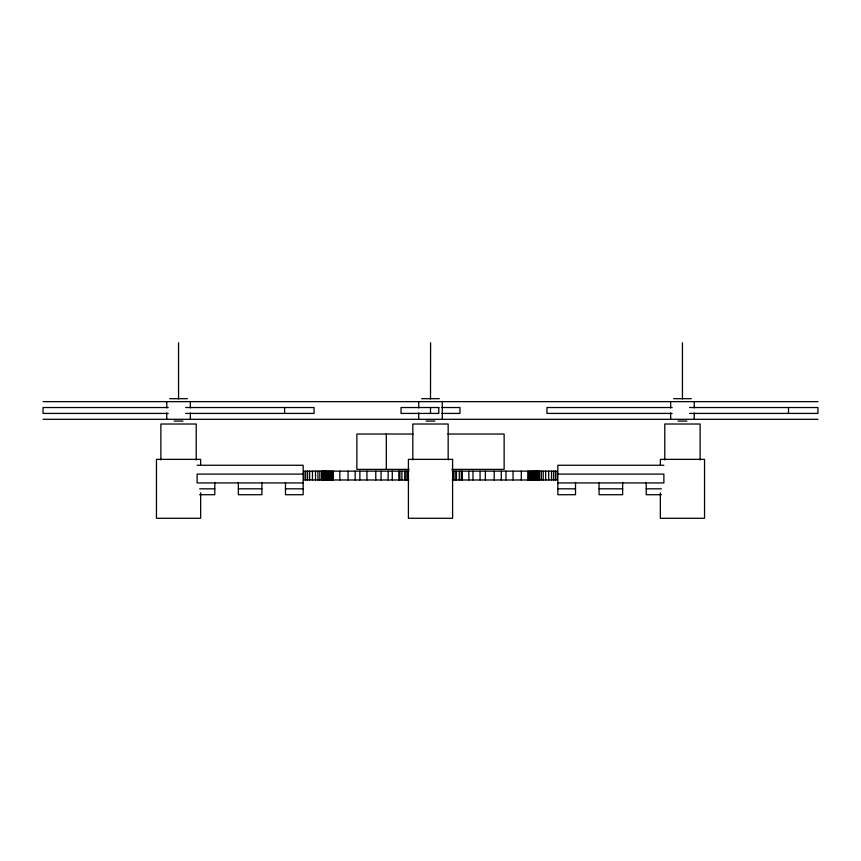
<?xml version="1.0" encoding="UTF-8"?>
<svg xmlns="http://www.w3.org/2000/svg" width="861" height="861" viewBox="0 0 861 861"><rect width="100%" height="100%" fill="white"/><g stroke="black" fill="none" stroke-linecap="round" stroke-linejoin="round"><path stroke-width="1.29" d="M169.714 398.686L187.386 398.686M421.664 398.686L439.336 398.686M673.614 398.686L691.286 398.686M43.05 401.635L817.95 401.635M168.239 407.522L43.05 407.522L43.05 413.42L168.239 413.42M185.642 407.522L314.05 407.522L314.05 413.42L185.642 413.42M441.671 407.522L459.957 407.522L459.957 413.42L441.671 413.42M672.14 407.522L546.95 407.522L546.95 413.42L672.14 413.42M689.543 407.522L817.95 407.522L817.95 413.42L689.543 413.42M43.05 419.307L817.95 419.307M174.137 421.072L182.973 421.072M426.077 421.072L434.923 421.072M678.027 421.072L686.863 421.072M413.097 434.03L356.863 434.03L356.863 469.385L409.072 469.385M447.903 434.03L504.137 434.03L504.137 469.385L451.928 469.385M197.115 465.263L303.158 465.263L303.158 494.72L285.486 494.72L285.486 482.461M663.885 465.263L557.842 465.263L557.842 494.72L575.514 494.72L575.514 482.461M408.9 471.15L303.965 471.15L303.965 479.986L408.9 479.986M452.262 471.15L557.185 471.15L557.185 479.986L452.262 479.986M303.158 474.099L197.115 474.099L197.115 482.935L303.158 482.935M557.842 474.099L663.885 474.099L663.885 482.935L557.842 482.935M199.644 488.822L214.787 488.822M238.357 488.822L261.927 488.822M285.486 488.822L303.158 488.822M557.842 488.822L575.514 488.822M599.073 488.822L622.643 488.822M646.213 488.822L661.356 488.822M199.644 494.72L214.787 494.72L214.787 482.461M661.356 494.72L646.213 494.72L646.213 482.461M788.493 407.522L788.493 413.42M700.122 459.935L700.122 424.021L664.778 424.021L664.778 459.935M694.235 401.635L694.235 407.942M694.235 412.989L694.235 419.307M682.45 342.721L682.45 398.955M670.665 401.635L670.665 407.942M670.665 412.989L670.665 419.307M660.355 464.725L660.355 459.365L704.546 459.365L704.546 518.279L660.355 518.279L660.355 492.836M622.643 482.461L622.643 494.72L599.073 494.72L599.073 482.461M555.474 471.15L555.474 479.986M553.591 471.15L553.591 479.986M551.535 471.15L551.535 479.986M548.705 471.15L548.705 479.986M545.637 471.15L545.637 479.986M543.226 471.15L543.226 479.986M541.343 471.15L541.343 479.986M539.513 471.15L539.567 479.986M539.384 471.15L539.384 479.986M539.158 471.15L539.158 479.986M538.846 471.15L538.846 479.986M538.448 471.15L538.448 479.986M537.974 471.15L537.974 479.986M537.425 471.15L537.425 479.986M536.801 471.15L536.801 479.986M536.102 471.15L536.102 479.986M535.338 471.15L535.338 479.986M534.53 471.15L534.53 479.986M533.659 471.15L533.659 479.986M532.755 471.15L532.755 479.986M531.807 471.15L531.807 479.986M530.817 471.15L530.817 479.986M529.827 471.15L529.827 479.986M528.805 471.15L528.805 479.986M527.782 471.15L527.782 479.986M521.303 471.15L521.303 479.986M513.059 471.15L513.059 479.986M505.977 471.15L505.977 479.986M501.274 471.15L501.274 479.986M494.203 471.15L494.203 479.986M485.367 471.15L485.367 479.986M480.061 471.15L480.061 479.986M473.001 471.15L473.001 479.986M468.868 471.15L468.868 479.986M462.335 471.15L462.335 479.986M461.27 471.15L461.27 479.986M459.268 471.15L459.268 479.986M456.438 471.15L456.438 479.986M455.028 471.15L455.028 479.986M453.316 471.15L453.316 479.986M448.172 459.935L448.172 424.021L412.828 424.021L412.828 459.935M442.285 401.635L442.285 419.307M430.597 342.721L430.5 398.955M430.5 407.522L430.5 413.42M418.715 401.635L418.715 407.942M418.715 412.989L418.715 419.307M407.834 471.15L407.834 479.986M406.123 471.15L406.123 479.986M404.724 471.15L404.724 479.986M401.893 471.15L401.893 479.986M399.881 471.15L399.881 479.986M398.826 471.15L398.826 479.986M392.272 471.15L392.272 479.986M388.139 471.15L388.139 479.986M386.32 434.03L386.32 469.385M381.079 471.15L381.079 479.986M375.783 471.15L375.783 479.986M366.937 471.15L366.937 479.986M359.866 471.15L359.866 479.986M355.162 471.15L355.162 479.986M348.081 471.15L348.081 479.986M339.837 471.15L339.837 479.986M333.358 471.15L333.358 479.986M332.357 471.15L332.357 479.986M331.334 471.15L331.334 479.986M330.333 471.15L330.333 479.986M329.343 471.15L329.343 479.986M328.396 471.15L328.396 479.986M327.492 471.15L327.492 479.986M326.62 471.15L326.62 479.986M325.813 471.15L325.813 479.986M325.049 471.15L325.049 479.986M324.371 471.15L324.371 479.986M323.736 471.15L323.736 479.986M323.176 471.15L323.176 479.986M322.703 471.15L322.703 479.986M322.315 471.15L322.315 479.986M321.992 471.15L321.992 479.986M321.777 471.15L321.777 479.986M321.637 471.15L321.594 479.986M319.808 471.15L319.808 479.986M317.924 471.15L317.924 479.986M315.513 471.15L315.513 479.986M312.446 471.15L312.446 479.986M309.626 471.15L309.626 479.986M307.571 471.15L307.571 479.986M305.687 471.15L305.687 479.986M284.593 407.522L284.593 413.42M261.927 482.461L261.927 494.72L238.357 494.72L238.357 482.461M200.645 464.725L200.645 459.365L156.454 459.365L156.454 518.279L200.645 518.279L200.645 492.836M196.222 459.935L196.222 424.021L160.878 424.021L160.878 459.935M190.335 401.635L190.335 407.942M190.335 412.989L190.335 419.307M178.55 342.721L178.55 398.955M166.765 401.635L166.765 407.942M166.765 412.989L166.765 419.307M438.809 407.522L401.043 407.522L401.043 413.42L438.809 413.42L438.809 407.522M452.595 459.365L408.405 459.365L408.405 518.279L452.595 518.279L452.595 459.365"/></g></svg>
